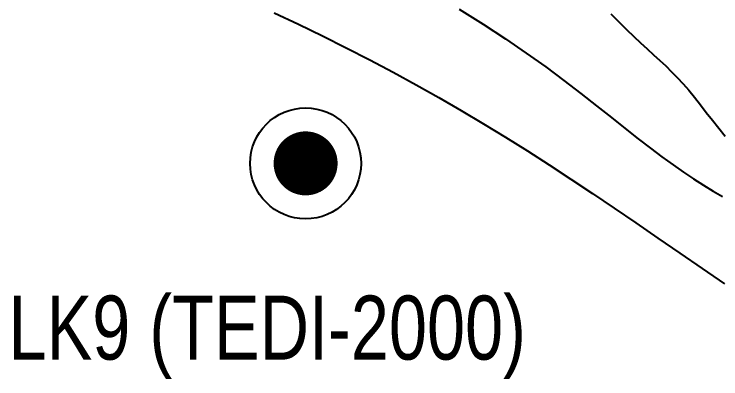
# Model space of a CAD drawing. Header units: millimetres. Extents: x 501029 to 503193, y 1805862 to 1807132.
# Drawn here: x 502018.31 to 502051.44, y 1806548.73 to 1806565.82 of the extents above; entities that cross this region are included whole.
import ezdxf

# ---------------------------------------------------------------- set-up
doc = ezdxf.new("R2010")
doc.units = ezdxf.units.MM
doc.header["$LTSCALE"] = 12
doc.header["$MEASUREMENT"] = 0
for name, color, linetype in [('BOREHOLE', 7, 'CONTINUOUS'), ('DM0', 7, 'CONTINUOUS'), ('DM1', 4, 'CONTINUOUS')]:
    doc.layers.add(name, color=color, linetype=linetype)
doc.styles.add('TXT3', font='vn_vni.shx', dxfattribs={"width": 0.8})

msp = doc.modelspace()

# ---------------------------------------------------------------- linework, layer by layer
at = {"layer": 'BOREHOLE', "color": 1, "linetype": 'Continuous', "const_width": 1.5, "flags": 128}
msp.add_lwpolyline([(502031.226, 1806558.827, 1), (502032.726, 1806558.827, 1)], format="xyb", close=True, dxfattribs=at)
at = {"layer": 'BOREHOLE', "color": 1, "linetype": 'Continuous'}
msp.add_circle((502031.976, 1806558.827), 2.601, dxfattribs=at)
at = {"layer": 'DM0'}
msp.add_lwpolyline([(502046.291, 1806565.832), (502046.662, 1806565.457), (502047.019, 1806565.105), (502047.359, 1806564.78), (502047.683, 1806564.478), (502047.993, 1806564.193), (502048.291, 1806563.921), (502048.579, 1806563.655), (502048.859, 1806563.392), (502049.133, 1806563.125), (502049.403, 1806562.85), (502049.671, 1806562.562), (502049.94, 1806562.255), (502050.21, 1806561.925), (502050.483, 1806561.577), (502050.762, 1806561.216), (502051.048, 1806560.846), (502051.342, 1806560.473), (502051.646, 1806560.102)], dxfattribs=at)
at = {"layer": 'DM1'}
for points in [[(502039.176, 1806566.053), (502040.298, 1806565.355), (502041.345, 1806564.669), (502042.323, 1806563.999), (502043.234, 1806563.347), (502044.085, 1806562.715), (502044.878, 1806562.108), (502045.619, 1806561.528), (502046.312, 1806560.978), (502046.96, 1806560.461), (502047.569, 1806559.98), (502048.143, 1806559.537), (502048.685, 1806559.13), (502049.201, 1806558.756), (502049.694, 1806558.412), (502050.169, 1806558.095), (502050.63, 1806557.803), (502051.081, 1806557.532), (502051.527, 1806557.28)], [(502030.507, 1806565.887), (502031.643, 1806565.349), (502032.769, 1806564.801), (502033.885, 1806564.242), (502034.989, 1806563.674), (502036.08, 1806563.095), (502037.156, 1806562.506), (502038.22, 1806561.908), (502039.272, 1806561.299), (502040.314, 1806560.68), (502041.348, 1806560.05), (502042.375, 1806559.409), (502043.397, 1806558.757), (502044.416, 1806558.093), (502045.432, 1806557.418), (502046.449, 1806556.731), (502047.466, 1806556.032), (502048.489, 1806555.325), (502049.52, 1806554.613), (502050.563, 1806553.899), (502051.622, 1806553.188)]]:
    msp.add_lwpolyline(points, dxfattribs=at)

# ---------------------------------------------------------------- texts
at = {"layer": 'BOREHOLE', "linetype": 'Continuous', "style": 'TXT3', "width": 0.8}
msp.add_text('LK9 (TEDI-2000)', height=3, dxfattribs=at).set_placement((502018.047, 1806549.628))

doc.saveas('drawing.dxf')
